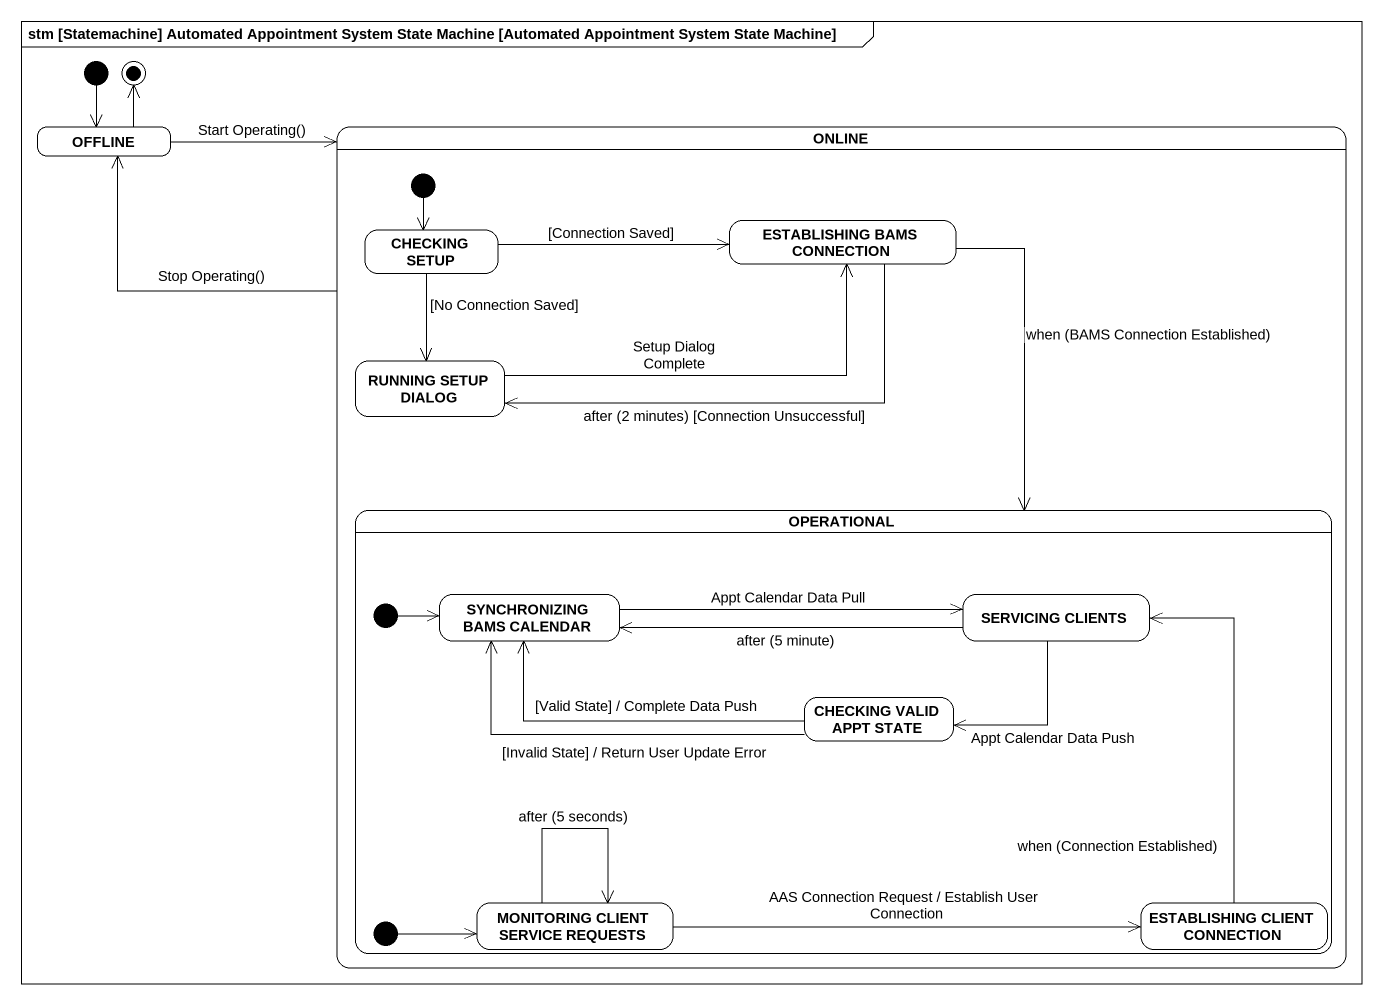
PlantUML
@startuml
mainframe stm [Statemachine] Automated Appointment System State Machine [Automated Appointment System State Machine]
hide empty description
state OFFLINE
state ONLINE {
  state "CHECKING SETUP" as CHECKING_SETUP
  state "ESTABLISHING BAMS CONNECTION" as ESTABLISHING_BAMS_CONNECTION
  state "RUNNING SETUP DIALOG" as RUNNING_SETUP_DIALOG
  state OPERATIONAL {
    state initial3 <<start>>
    state "SYNCHRONIZING BAMS CALENDAR" as SYNCHRONIZING_BAMS_CALENDAR
    state "SERVICING CLIENTS" as SERVICING_CLIENTS
    state "CHECKING VALID APPT STATE" as CHECKING_VALID_APPT_STATE
    state initial4 <<start>>
    state "MONITORING CLIENT SERVICE REQUESTS" as MONITORING_CLIENT_SERVICE
    state "ESTABLISHING CLIENT CONNECTION" as ESTABLISHING_CLIENT
  }
  [*] --> CHECKING_SETUP
}
[*] --> OFFLINE
OFFLINE -right-> ONLINE : Start Operating()
ONLINE -left-> OFFLINE : Stop Operating()
CHECKING_SETUP -right-> ESTABLISHING_BAMS_CONNECTION : [Connection Saved]
CHECKING_SETUP --> RUNNING_SETUP_DIALOG : [No Connection Saved]
ESTABLISHING_BAMS_CONNECTION -left-> RUNNING_SETUP_DIALOG : after (2 minutes) [Connection Unsuccessful]
ESTABLISHING_BAMS_CONNECTION --> OPERATIONAL : when (BAMS Connection Established)
RUNNING_SETUP_DIALOG -right-> ESTABLISHING_BAMS_CONNECTION : Setup Dialog Complete
initial3 -right-> SYNCHRONIZING_BAMS_CALENDAR
SYNCHRONIZING_BAMS_CALENDAR -right-> SERVICING_CLIENTS : Appt Calendar Data Pull
SERVICING_CLIENTS -left-> SYNCHRONIZING_BAMS_CALENDAR : after (5 minute)
SERVICING_CLIENTS -left-> CHECKING_VALID_APPT_STATE : Appt Calendar Data Push
CHECKING_VALID_APPT_STATE -left-> SYNCHRONIZING_BAMS_CALENDAR : [Valid State] / Complete Data Push
CHECKING_VALID_APPT_STATE -left-> SYNCHRONIZING_BAMS_CALENDAR : [Invalid State] / Return User Update Error
initial4 -right-> MONITORING_CLIENT_SERVICE
MONITORING_CLIENT_SERVICE --> MONITORING_CLIENT_SERVICE : after (5 seconds)
MONITORING_CLIENT_SERVICE -right-> ESTABLISHING_CLIENT : AAS Connection Request / Establish User Connection
ESTABLISHING_CLIENT -up-> SERVICING_CLIENTS : when (Connection Established)
OFFLINE -up-> [*]
@enduml
